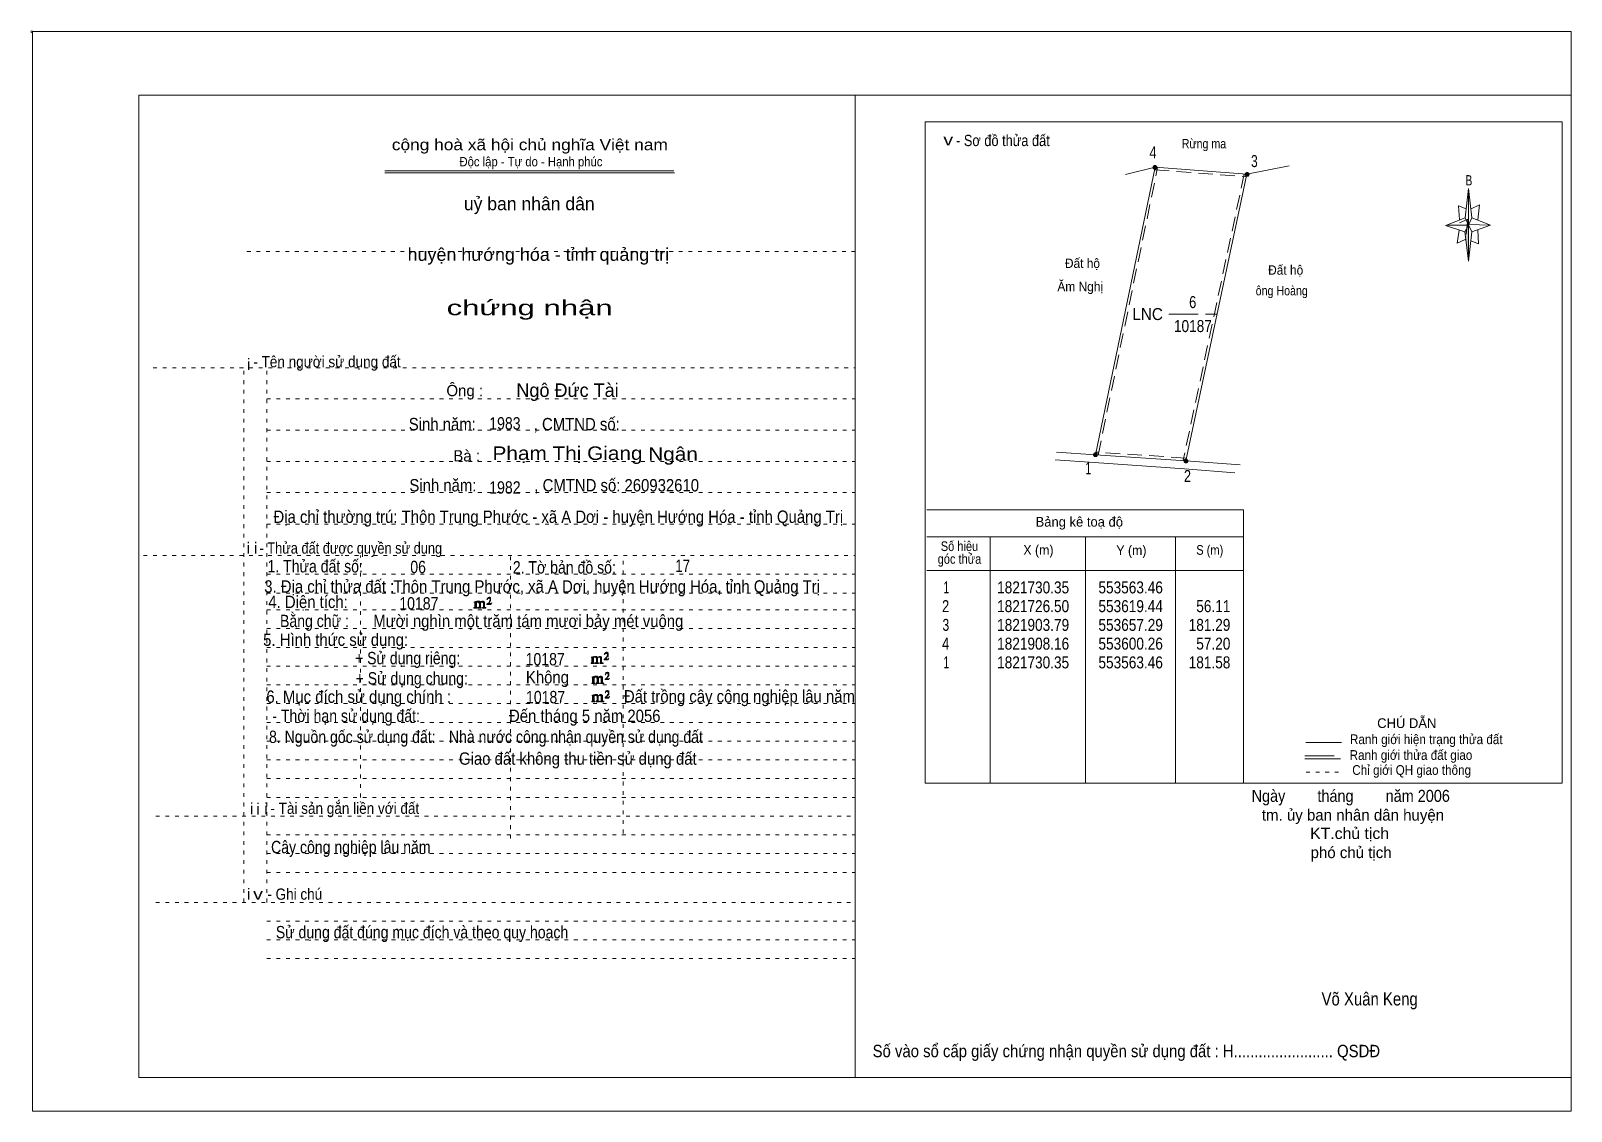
# Model space of a CAD drawing. Header units: centimetres. Extents: x -1.6 to 39.5, y -3.3 to 25.5.
import ezdxf
from ezdxf.enums import TextEntityAlignment as Align

# ---------------------------------------------------------------- set-up
doc = ezdxf.new("R2010")
doc.units = ezdxf.units.CM
doc.header["$LTSCALE"] = 0.13
for name, pattern in [('DOTTED', [1.5, 0.3, -1.2]), ('LONG_DASHED', [7.5, 6, -1.5]), ('MEDIUM_DASHED', [4.5, 3, -1.5])]:
    doc.linetypes.add(name, pattern=pattern)
for name, color, linetype, lineweight in [('1', 7, 'DOTTED', 13), ('10', 7, 'Continuous', 13), ('32', 7, 'LONG_DASHED', 13), ('33', 7, 'LONG_DASHED', 13), ('4', 7, 'Continuous', 13), ('5', 7, 'Continuous', 13), ('50', 7, 'Continuous', 13)]:
    doc.layers.add(name, color=color, linetype=linetype, lineweight=lineweight)
doc.layers.add('30', color=7, linetype='Continuous')
doc.layers.add('6', color=7, linetype='Continuous')

msp = doc.modelspace()

# ---------------------------------------------------------------- hatches: boundary and pattern name
at = {"layer": '32'}
for points in [[(28.458, 21.852, 1), (28.358, 21.852, 1)], [(30.917, 21.664, 1), (30.817, 21.664, 1)], [(26.872, 14.187, 1), (26.772, 14.187, 1)], [(29.285, 14.021, 1), (29.185, 14.021, 1)]]:
    msp.add_hatch(color=256, dxfattribs=at).paths.add_polyline_path(points)
at = {"layer": '5'}
msp.add_hatch(color=256, dxfattribs=at).paths.add_polyline_path([(36.77, 20.31), (36.77, 19.35), (36.67, 20.13)])
at = {"layer": '50'}
for points in [[(10.27, 10.13), (10.27, 10.12), (10.27, 10.11), (10.25, 10.11), (10.24, 10.11), (10.24, 10.1), (10.33, 10.1), (10.33, 10.11), (10.32, 10.11), (10.31, 10.11), (10.31, 10.12), (10.31, 10.13), (10.31, 10.24), (10.31, 10.25), (10.32, 10.26), (10.34, 10.26), (10.35, 10.26), (10.36, 10.26), (10.37, 10.25), (10.39, 10.22), (10.39, 10.13), (10.37, 10.12), (10.37, 10.11), (10.36, 10.11), (10.35, 10.11), (10.35, 10.1), (10.44, 10.1), (10.44, 10.11), (10.43, 10.11), (10.42, 10.11), (10.42, 10.12), (10.42, 10.13), (10.42, 10.24), (10.44, 10.26), (10.45, 10.26), (10.46, 10.26), (10.49, 10.26), (10.49, 10.25), (10.5, 10.24), (10.5, 10.22), (10.5, 10.13), (10.5, 10.12), (10.49, 10.11), (10.49, 10.11), (10.47, 10.11), (10.47, 10.1), (10.56, 10.1), (10.56, 10.11), (10.55, 10.11), (10.54, 10.11), (10.53, 10.12), (10.53, 10.13), (10.53, 10.2), (10.53, 10.25), (10.53, 10.26), (10.52, 10.27), (10.5, 10.28), (10.47, 10.28), (10.46, 10.28), (10.44, 10.27), (10.41, 10.25), (10.41, 10.26), (10.4, 10.28), (10.39, 10.28), (10.37, 10.28), (10.35, 10.28), (10.34, 10.28), (10.32, 10.26), (10.31, 10.26), (10.31, 10.25), (10.31, 10.25), (10.31, 10.26), (10.31, 10.28), (10.24, 10.26), (10.24, 10.26), (10.25, 10.26), (10.27, 10.25), (10.27, 10.24), (10.27, 10.23)], [(10.69, 10.19), (10.72, 10.24), (10.72, 10.24), (10.71, 10.22), (10.69, 10.22), (10.68, 10.22), (10.63, 10.22), (10.66, 10.26), (10.67, 10.27), (10.69, 10.28), (10.69, 10.3), (10.69, 10.32), (10.69, 10.34), (10.69, 10.35), (10.69, 10.37), (10.68, 10.38), (10.67, 10.38), (10.66, 10.39), (10.65, 10.39), (10.63, 10.38), (10.63, 10.38), (10.62, 10.37), (10.61, 10.35), (10.59, 10.33), (10.61, 10.33), (10.61, 10.35), (10.62, 10.35), (10.63, 10.36), (10.65, 10.36), (10.66, 10.36), (10.67, 10.35), (10.68, 10.35), (10.68, 10.32), (10.68, 10.3), (10.66, 10.28), (10.66, 10.26), (10.65, 10.25), (10.59, 10.2), (10.59, 10.19)], [(13.39, 8.66), (13.39, 8.65), (13.39, 8.64), (13.38, 8.64), (13.37, 8.64), (13.37, 8.62), (13.45, 8.62), (13.45, 8.64), (13.44, 8.64), (13.43, 8.64), (13.43, 8.65), (13.43, 8.66), (13.43, 8.77), (13.43, 8.78), (13.44, 8.79), (13.47, 8.79), (13.48, 8.79), (13.49, 8.79), (13.5, 8.78), (13.51, 8.74), (13.51, 8.66), (13.5, 8.65), (13.5, 8.64), (13.49, 8.64), (13.48, 8.64), (13.48, 8.62), (13.57, 8.62), (13.57, 8.64), (13.55, 8.64), (13.54, 8.64), (13.54, 8.65), (13.54, 8.66), (13.54, 8.77), (13.57, 8.79), (13.58, 8.79), (13.59, 8.79), (13.61, 8.79), (13.61, 8.78), (13.62, 8.77), (13.62, 8.74), (13.62, 8.66), (13.62, 8.65), (13.61, 8.64), (13.61, 8.64), (13.6, 8.64), (13.6, 8.62), (13.69, 8.62), (13.69, 8.64), (13.67, 8.64), (13.66, 8.64), (13.65, 8.65), (13.65, 8.66), (13.65, 8.73), (13.65, 8.78), (13.65, 8.79), (13.64, 8.8), (13.62, 8.81), (13.6, 8.81), (13.59, 8.81), (13.57, 8.8), (13.53, 8.78), (13.53, 8.79), (13.52, 8.81), (13.51, 8.81), (13.5, 8.81), (13.48, 8.81), (13.47, 8.81), (13.44, 8.79), (13.43, 8.79), (13.43, 8.78), (13.43, 8.78), (13.43, 8.79), (13.43, 8.81), (13.37, 8.79), (13.37, 8.79), (13.38, 8.79), (13.39, 8.78), (13.39, 8.77), (13.39, 8.76)], [(13.82, 8.72), (13.84, 8.77), (13.84, 8.77), (13.83, 8.74), (13.82, 8.74), (13.81, 8.74), (13.75, 8.74), (13.79, 8.79), (13.8, 8.8), (13.82, 8.81), (13.82, 8.83), (13.82, 8.84), (13.82, 8.87), (13.82, 8.88), (13.82, 8.9), (13.81, 8.91), (13.8, 8.91), (13.79, 8.92), (13.77, 8.92), (13.75, 8.91), (13.75, 8.91), (13.74, 8.9), (13.73, 8.88), (13.72, 8.86), (13.73, 8.86), (13.73, 8.88), (13.74, 8.88), (13.75, 8.89), (13.77, 8.89), (13.79, 8.89), (13.8, 8.88), (13.81, 8.88), (13.81, 8.84), (13.81, 8.83), (13.79, 8.81), (13.79, 8.79), (13.77, 8.78), (13.72, 8.73), (13.72, 8.72)], [(13.41, 8.12), (13.41, 8.11), (13.41, 8.1), (13.4, 8.1), (13.39, 8.1), (13.39, 8.09), (13.48, 8.09), (13.48, 8.1), (13.47, 8.1), (13.45, 8.1), (13.45, 8.11), (13.45, 8.12), (13.45, 8.23), (13.45, 8.24), (13.47, 8.26), (13.49, 8.26), (13.5, 8.26), (13.51, 8.26), (13.52, 8.24), (13.53, 8.21), (13.53, 8.12), (13.52, 8.11), (13.52, 8.1), (13.51, 8.1), (13.5, 8.1), (13.5, 8.09), (13.59, 8.09), (13.59, 8.1), (13.58, 8.1), (13.57, 8.1), (13.57, 8.11), (13.57, 8.12), (13.57, 8.23), (13.59, 8.26), (13.6, 8.26), (13.61, 8.26), (13.63, 8.26), (13.63, 8.24), (13.64, 8.23), (13.64, 8.21), (13.64, 8.12), (13.64, 8.11), (13.63, 8.1), (13.63, 8.1), (13.62, 8.1), (13.62, 8.09), (13.71, 8.09), (13.71, 8.1), (13.7, 8.1), (13.69, 8.1), (13.67, 8.11), (13.67, 8.12), (13.67, 8.2), (13.67, 8.24), (13.67, 8.26), (13.66, 8.27), (13.64, 8.28), (13.62, 8.28), (13.61, 8.28), (13.59, 8.27), (13.55, 8.24), (13.55, 8.26), (13.54, 8.28), (13.53, 8.28), (13.52, 8.28), (13.5, 8.28), (13.49, 8.28), (13.47, 8.26), (13.45, 8.26), (13.45, 8.24), (13.45, 8.24), (13.45, 8.26), (13.45, 8.28), (13.39, 8.26), (13.39, 8.26), (13.4, 8.26), (13.41, 8.24), (13.41, 8.23), (13.41, 8.22)], [(13.84, 8.19), (13.86, 8.23), (13.86, 8.23), (13.85, 8.21), (13.84, 8.21), (13.83, 8.21), (13.77, 8.21), (13.81, 8.26), (13.82, 8.27), (13.84, 8.28), (13.84, 8.3), (13.84, 8.31), (13.84, 8.33), (13.84, 8.34), (13.84, 8.37), (13.83, 8.38), (13.82, 8.38), (13.81, 8.39), (13.8, 8.39), (13.77, 8.38), (13.77, 8.38), (13.76, 8.37), (13.75, 8.34), (13.74, 8.32), (13.75, 8.32), (13.75, 8.34), (13.76, 8.34), (13.77, 8.36), (13.8, 8.36), (13.81, 8.36), (13.82, 8.34), (13.83, 8.34), (13.83, 8.31), (13.83, 8.3), (13.81, 8.28), (13.81, 8.26), (13.8, 8.24), (13.74, 8.2), (13.74, 8.19)], [(13.84, 7.7), (13.86, 7.75), (13.86, 7.75), (13.85, 7.72), (13.84, 7.72), (13.83, 7.72), (13.77, 7.72), (13.81, 7.77), (13.82, 7.78), (13.84, 7.79), (13.84, 7.81), (13.84, 7.82), (13.84, 7.85), (13.84, 7.86), (13.84, 7.88), (13.83, 7.89), (13.82, 7.89), (13.81, 7.9), (13.79, 7.9), (13.77, 7.89), (13.77, 7.89), (13.76, 7.88), (13.75, 7.86), (13.74, 7.84), (13.75, 7.84), (13.75, 7.86), (13.76, 7.86), (13.77, 7.87), (13.79, 7.87), (13.81, 7.87), (13.82, 7.86), (13.83, 7.86), (13.83, 7.82), (13.83, 7.81), (13.81, 7.79), (13.81, 7.77), (13.79, 7.76), (13.74, 7.71), (13.74, 7.7)], [(13.41, 7.64), (13.41, 7.63), (13.41, 7.62), (13.4, 7.62), (13.39, 7.62), (13.39, 7.6), (13.47, 7.6), (13.47, 7.62), (13.46, 7.62), (13.45, 7.62), (13.45, 7.63), (13.45, 7.64), (13.45, 7.75), (13.45, 7.76), (13.46, 7.77), (13.49, 7.77), (13.5, 7.77), (13.51, 7.77), (13.52, 7.76), (13.53, 7.72), (13.53, 7.64), (13.52, 7.63), (13.52, 7.62), (13.51, 7.62), (13.5, 7.62), (13.5, 7.6), (13.59, 7.6), (13.59, 7.62), (13.57, 7.62), (13.56, 7.62), (13.56, 7.63), (13.56, 7.64), (13.56, 7.75), (13.59, 7.77), (13.6, 7.77), (13.61, 7.77), (13.63, 7.77), (13.63, 7.76), (13.64, 7.75), (13.64, 7.72), (13.64, 7.64), (13.64, 7.63), (13.63, 7.62), (13.63, 7.62), (13.62, 7.62), (13.62, 7.6), (13.71, 7.6), (13.71, 7.62), (13.69, 7.62), (13.68, 7.62), (13.67, 7.63), (13.67, 7.64), (13.67, 7.71), (13.67, 7.76), (13.67, 7.77), (13.66, 7.78), (13.64, 7.79), (13.62, 7.79), (13.61, 7.79), (13.59, 7.78), (13.55, 7.76), (13.55, 7.77), (13.54, 7.79), (13.53, 7.79), (13.52, 7.79), (13.5, 7.79), (13.49, 7.79), (13.46, 7.77), (13.45, 7.77), (13.45, 7.76), (13.45, 7.76), (13.45, 7.77), (13.45, 7.79), (13.39, 7.77), (13.39, 7.77), (13.4, 7.77), (13.41, 7.76), (13.41, 7.75), (13.41, 7.74)]]:
    msp.add_hatch(color=256, dxfattribs=at).paths.add_polyline_path(points)

# ---------------------------------------------------------------- linework, layer by layer
at = {"layer": '1', "linetype": 'Continuous'}
for p, q in [((1.31, -2.42), (1.31, 23.78)), ((1.31, 23.78), (39.51, 23.78)), ((20.41, -2.42), (20.41, 23.78)), ((39.51, -2.42), (39.51, 23.78)), ((7.87, 21.76), (15.58, 21.76)), ((7.87, 21.71), (15.59, 21.71)), ((36.67, 20.13), (36.16, 20.3)), ((1.31, -2.42), (39.51, -2.42))]:
    msp.add_line(p, q, dxfattribs=at)
at = {"layer": '1'}
for p, q in [((4.19, 19.61), (20.41, 19.61)), ((1.69, 16.51), (20.41, 16.51)), ((4.11, 2.25), (4.11, 16.51)), ((4.72, 2.25), (4.72, 16.51)), ((4.72, 15.68), (20.41, 15.68)), ((4.72, 14.84), (20.41, 14.84)), ((4.72, 14.01), (20.41, 14.01)), ((4.72, 13.18), (20.41, 13.18)), ((4.72, 12.34), (20.41, 12.34)), ((1.43, 11.5), (20.41, 11.5)), ((7.22, 5.05), (7.22, 11.5)), ((11.22, 3.95), (11.22, 11.5)), ((14.22, 4.09), (14.22, 11.5)), ((4.72, 11), (20.41, 11)), ((4.72, 10.5), (20.41, 10.5)), ((4.72, 10.05), (20.41, 10.05)), ((4.72, 9.55), (20.41, 9.55)), ((4.72, 9.05), (20.41, 9.05)), ((4.72, 8.55), (20.41, 8.55)), ((4.72, 8.05), (20.41, 8.05)), ((4.72, 7.55), (20.41, 7.55)), ((4.72, 7.05), (20.41, 7.05)), ((4.72, 6.55), (20.41, 6.55)), ((4.72, 6.05), (20.41, 6.05)), ((4.72, 5.55), (20.41, 5.55)), ((4.72, 5.05), (20.41, 5.05)), ((1.76, 4.55), (20.41, 4.55)), ((4.72, 4.05), (20.41, 4.05)), ((4.72, 3.55), (20.41, 3.55)), ((4.72, 3.05), (20.41, 3.05)), ((1.76, 2.25), (20.41, 2.25)), ((4.72, 1.75), (20.41, 1.75)), ((4.72, 1.25), (20.41, 1.25)), ((4.72, 0.75), (20.41, 0.75))]:
    msp.add_line(p, q, dxfattribs=at)
at = {"layer": '1', "linetype": 'Continuous'}
msp.add_lwpolyline([(-1.53, -3.32), (39.51, -3.32), (39.51, 25.48), (-1.53, 25.48)], close=True, dxfattribs=at)
msp.add_lwpolyline([(36.68, 19.93), (36.47, 19.83), (36.52, 20.18)], dxfattribs=at)
at = {"layer": '10', "linetype": 'MEDIUM_DASHED'}
for p, q in [((26.89, 14.18), (28.48, 21.85)), ((28.4, 21.79), (30.85, 21.6)), ((30.79, 21.68), (29.16, 14.04)), ((29.23, 14.1), (26.82, 14.26))]:
    msp.add_line(p, q, dxfattribs=at)
at = {"layer": '10'}
for p, q in [((28.41, 21.86), (27.62, 21.66)), ((31.99, 21.89), (30.86, 21.67)), ((25.78, 14.26), (26.82, 14.19)), ((29.23, 14.03), (30.68, 13.92))]:
    msp.add_line(p, q, dxfattribs=at)
msp.add_lwpolyline([(29.23, 14.03), (26.82, 14.19), (28.41, 21.86), (30.86, 21.67)], close=True, dxfattribs=at)
msp.add_lwpolyline([(30.54, 13.71), (29.2, 13.81), (26.79, 13.98), (25.75, 14.05)], dxfattribs=at)
at = {"layer": '32'}
for centre in [(28.408, 21.852), (30.867, 21.664), (26.822, 14.187), (29.235, 14.021)]:
    msp.add_circle(centre, 0.05, dxfattribs=at)
at = {"layer": '33'}
msp.add_line((28.78, 17.94), (30.06, 17.94), dxfattribs=at)
at = {"layer": '4'}
for p, q in [((22.32, 12.72), (30.77, 12.72)), ((30.77, 5.43), (30.77, 12.72)), ((22.32, 12), (30.77, 12)), ((24.01, 5.43), (24.01, 12)), ((26.56, 5.43), (26.56, 12)), ((28.96, 12), (28.96, 5.43)), ((22.32, 11.1), (30.77, 11.1)), ((32.43, 6.51), (33.38, 6.51)), ((32.41, 6.08), (33.36, 6.08))]:
    msp.add_line(p, q, dxfattribs=at)
at = {"layer": '4', "linetype": 'LONG_DASHED'}
msp.add_line((32.41, 6.16), (33.36, 6.16), dxfattribs=at)
at = {"layer": '4', "linetype": 'DOTTED'}
msp.add_line((32.44, 5.72), (33.43, 5.72), dxfattribs=at)
at = {"layer": '4'}
msp.add_lwpolyline([(22.28, 23.07), (39.27, 23.07), (39.27, 5.43), (22.28, 5.43)], close=True, dxfattribs=at)
msp.add_circle((-1.55, 25.47), 0.025, dxfattribs=at)
at = {"layer": '5'}
for p, q in [((36.68, 20.51), (36.77, 21.29)), ((36.86, 20.51), (37.36, 20.31)), ((37.02, 20.19), (37.04, 19.81)), ((36.86, 20.13), (36.77, 19.35)), ((37.04, 19.81), (36.83, 19.89))]:
    msp.add_line(p, q, dxfattribs=at)
for points in [[(36.77, 21.29), (36.86, 20.51), (36.77, 20.31)], [(36.77, 20.31), (36.18, 20.31), (36.68, 20.51), (36.86, 20.13), (37.36, 20.31), (36.77, 20.33)], [(36.77, 20.31), (36.77, 19.35), (36.67, 20.13)]]:
    msp.add_lwpolyline(points, close=True, dxfattribs=at)
for points in [[(36.71, 20.75), (36.5, 20.83), (36.53, 20.45)], [(36.84, 20.75), (37.06, 20.85), (37.02, 20.45)], [(36.77, 20.31), (36.68, 20.51), (36.18, 20.31)], [(36.53, 20.37), (36.75, 20.47), (36.71, 20.07)], [(36.77, 20.31), (36.86, 20.13), (37.36, 20.31)]]:
    msp.add_lwpolyline(points, dxfattribs=at)
at = {"layer": '50'}
for points in [[(10.27, 10.13), (10.27, 10.12), (10.27, 10.11), (10.25, 10.11), (10.24, 10.11), (10.24, 10.1), (10.33, 10.1), (10.33, 10.11), (10.32, 10.11), (10.31, 10.11), (10.31, 10.12), (10.31, 10.13), (10.31, 10.24), (10.31, 10.25), (10.32, 10.26), (10.34, 10.26), (10.35, 10.26), (10.36, 10.26), (10.37, 10.25), (10.39, 10.22), (10.39, 10.13), (10.37, 10.12), (10.37, 10.11), (10.36, 10.11), (10.35, 10.11), (10.35, 10.1), (10.44, 10.1), (10.44, 10.11), (10.43, 10.11), (10.42, 10.11), (10.42, 10.12), (10.42, 10.13), (10.42, 10.24), (10.44, 10.26), (10.45, 10.26), (10.46, 10.26), (10.49, 10.26), (10.49, 10.25), (10.5, 10.24), (10.5, 10.22), (10.5, 10.13), (10.5, 10.12), (10.49, 10.11), (10.49, 10.11), (10.47, 10.11), (10.47, 10.1), (10.56, 10.1), (10.56, 10.11), (10.55, 10.11), (10.54, 10.11), (10.53, 10.12), (10.53, 10.13), (10.53, 10.2), (10.53, 10.25), (10.53, 10.26), (10.52, 10.27), (10.5, 10.28), (10.47, 10.28), (10.46, 10.28), (10.44, 10.27), (10.41, 10.25), (10.41, 10.26), (10.4, 10.28), (10.39, 10.28), (10.37, 10.28), (10.35, 10.28), (10.34, 10.28), (10.32, 10.26), (10.31, 10.26), (10.31, 10.25), (10.31, 10.25), (10.31, 10.26), (10.31, 10.28), (10.24, 10.26), (10.24, 10.26), (10.25, 10.26), (10.27, 10.25), (10.27, 10.24), (10.27, 10.23)], [(10.69, 10.19), (10.72, 10.24), (10.72, 10.24), (10.71, 10.22), (10.69, 10.22), (10.68, 10.22), (10.63, 10.22), (10.66, 10.26), (10.67, 10.27), (10.69, 10.28), (10.69, 10.3), (10.69, 10.32), (10.69, 10.34), (10.69, 10.35), (10.69, 10.37), (10.68, 10.38), (10.67, 10.38), (10.66, 10.39), (10.65, 10.39), (10.63, 10.38), (10.63, 10.38), (10.62, 10.37), (10.61, 10.35), (10.59, 10.33), (10.61, 10.33), (10.61, 10.35), (10.62, 10.35), (10.63, 10.36), (10.65, 10.36), (10.66, 10.36), (10.67, 10.35), (10.68, 10.35), (10.68, 10.32), (10.68, 10.3), (10.66, 10.28), (10.66, 10.26), (10.65, 10.25), (10.59, 10.2), (10.59, 10.19)], [(13.39, 8.66), (13.39, 8.65), (13.39, 8.64), (13.38, 8.64), (13.37, 8.64), (13.37, 8.62), (13.45, 8.62), (13.45, 8.64), (13.44, 8.64), (13.43, 8.64), (13.43, 8.65), (13.43, 8.66), (13.43, 8.77), (13.43, 8.78), (13.44, 8.79), (13.47, 8.79), (13.48, 8.79), (13.49, 8.79), (13.5, 8.78), (13.51, 8.74), (13.51, 8.66), (13.5, 8.65), (13.5, 8.64), (13.49, 8.64), (13.48, 8.64), (13.48, 8.62), (13.57, 8.62), (13.57, 8.64), (13.55, 8.64), (13.54, 8.64), (13.54, 8.65), (13.54, 8.66), (13.54, 8.77), (13.57, 8.79), (13.58, 8.79), (13.59, 8.79), (13.61, 8.79), (13.61, 8.78), (13.62, 8.77), (13.62, 8.74), (13.62, 8.66), (13.62, 8.65), (13.61, 8.64), (13.61, 8.64), (13.6, 8.64), (13.6, 8.62), (13.69, 8.62), (13.69, 8.64), (13.67, 8.64), (13.66, 8.64), (13.65, 8.65), (13.65, 8.66), (13.65, 8.73), (13.65, 8.78), (13.65, 8.79), (13.64, 8.8), (13.62, 8.81), (13.6, 8.81), (13.59, 8.81), (13.57, 8.8), (13.53, 8.78), (13.53, 8.79), (13.52, 8.81), (13.51, 8.81), (13.5, 8.81), (13.48, 8.81), (13.47, 8.81), (13.44, 8.79), (13.43, 8.79), (13.43, 8.78), (13.43, 8.78), (13.43, 8.79), (13.43, 8.81), (13.37, 8.79), (13.37, 8.79), (13.38, 8.79), (13.39, 8.78), (13.39, 8.77), (13.39, 8.76)], [(13.82, 8.72), (13.84, 8.77), (13.84, 8.77), (13.83, 8.74), (13.82, 8.74), (13.81, 8.74), (13.75, 8.74), (13.79, 8.79), (13.8, 8.8), (13.82, 8.81), (13.82, 8.83), (13.82, 8.84), (13.82, 8.87), (13.82, 8.88), (13.82, 8.9), (13.81, 8.91), (13.8, 8.91), (13.79, 8.92), (13.77, 8.92), (13.75, 8.91), (13.75, 8.91), (13.74, 8.9), (13.73, 8.88), (13.72, 8.86), (13.73, 8.86), (13.73, 8.88), (13.74, 8.88), (13.75, 8.89), (13.77, 8.89), (13.79, 8.89), (13.8, 8.88), (13.81, 8.88), (13.81, 8.84), (13.81, 8.83), (13.79, 8.81), (13.79, 8.79), (13.77, 8.78), (13.72, 8.73), (13.72, 8.72)], [(13.41, 8.12), (13.41, 8.11), (13.41, 8.1), (13.4, 8.1), (13.39, 8.1), (13.39, 8.09), (13.48, 8.09), (13.48, 8.1), (13.47, 8.1), (13.45, 8.1), (13.45, 8.11), (13.45, 8.12), (13.45, 8.23), (13.45, 8.24), (13.47, 8.26), (13.49, 8.26), (13.5, 8.26), (13.51, 8.26), (13.52, 8.24), (13.53, 8.21), (13.53, 8.12), (13.52, 8.11), (13.52, 8.1), (13.51, 8.1), (13.5, 8.1), (13.5, 8.09), (13.59, 8.09), (13.59, 8.1), (13.58, 8.1), (13.57, 8.1), (13.57, 8.11), (13.57, 8.12), (13.57, 8.23), (13.59, 8.26), (13.6, 8.26), (13.61, 8.26), (13.63, 8.26), (13.63, 8.24), (13.64, 8.23), (13.64, 8.21), (13.64, 8.12), (13.64, 8.11), (13.63, 8.1), (13.63, 8.1), (13.62, 8.1), (13.62, 8.09), (13.71, 8.09), (13.71, 8.1), (13.7, 8.1), (13.69, 8.1), (13.67, 8.11), (13.67, 8.12), (13.67, 8.2), (13.67, 8.24), (13.67, 8.26), (13.66, 8.27), (13.64, 8.28), (13.62, 8.28), (13.61, 8.28), (13.59, 8.27), (13.55, 8.24), (13.55, 8.26), (13.54, 8.28), (13.53, 8.28), (13.52, 8.28), (13.5, 8.28), (13.49, 8.28), (13.47, 8.26), (13.45, 8.26), (13.45, 8.24), (13.45, 8.24), (13.45, 8.26), (13.45, 8.28), (13.39, 8.26), (13.39, 8.26), (13.4, 8.26), (13.41, 8.24), (13.41, 8.23), (13.41, 8.22)], [(13.84, 8.19), (13.86, 8.23), (13.86, 8.23), (13.85, 8.21), (13.84, 8.21), (13.83, 8.21), (13.77, 8.21), (13.81, 8.26), (13.82, 8.27), (13.84, 8.28), (13.84, 8.3), (13.84, 8.31), (13.84, 8.33), (13.84, 8.34), (13.84, 8.37), (13.83, 8.38), (13.82, 8.38), (13.81, 8.39), (13.8, 8.39), (13.77, 8.38), (13.77, 8.38), (13.76, 8.37), (13.75, 8.34), (13.74, 8.32), (13.75, 8.32), (13.75, 8.34), (13.76, 8.34), (13.77, 8.36), (13.8, 8.36), (13.81, 8.36), (13.82, 8.34), (13.83, 8.34), (13.83, 8.31), (13.83, 8.3), (13.81, 8.28), (13.81, 8.26), (13.8, 8.24), (13.74, 8.2), (13.74, 8.19)], [(13.84, 7.7), (13.86, 7.75), (13.86, 7.75), (13.85, 7.72), (13.84, 7.72), (13.83, 7.72), (13.77, 7.72), (13.81, 7.77), (13.82, 7.78), (13.84, 7.79), (13.84, 7.81), (13.84, 7.82), (13.84, 7.85), (13.84, 7.86), (13.84, 7.88), (13.83, 7.89), (13.82, 7.89), (13.81, 7.9), (13.79, 7.9), (13.77, 7.89), (13.77, 7.89), (13.76, 7.88), (13.75, 7.86), (13.74, 7.84), (13.75, 7.84), (13.75, 7.86), (13.76, 7.86), (13.77, 7.87), (13.79, 7.87), (13.81, 7.87), (13.82, 7.86), (13.83, 7.86), (13.83, 7.82), (13.83, 7.81), (13.81, 7.79), (13.81, 7.77), (13.79, 7.76), (13.74, 7.71), (13.74, 7.7)], [(13.41, 7.64), (13.41, 7.63), (13.41, 7.62), (13.4, 7.62), (13.39, 7.62), (13.39, 7.6), (13.47, 7.6), (13.47, 7.62), (13.46, 7.62), (13.45, 7.62), (13.45, 7.63), (13.45, 7.64), (13.45, 7.75), (13.45, 7.76), (13.46, 7.77), (13.49, 7.77), (13.5, 7.77), (13.51, 7.77), (13.52, 7.76), (13.53, 7.72), (13.53, 7.64), (13.52, 7.63), (13.52, 7.62), (13.51, 7.62), (13.5, 7.62), (13.5, 7.6), (13.59, 7.6), (13.59, 7.62), (13.57, 7.62), (13.56, 7.62), (13.56, 7.63), (13.56, 7.64), (13.56, 7.75), (13.59, 7.77), (13.6, 7.77), (13.61, 7.77), (13.63, 7.77), (13.63, 7.76), (13.64, 7.75), (13.64, 7.72), (13.64, 7.64), (13.64, 7.63), (13.63, 7.62), (13.63, 7.62), (13.62, 7.62), (13.62, 7.6), (13.71, 7.6), (13.71, 7.62), (13.69, 7.62), (13.68, 7.62), (13.67, 7.63), (13.67, 7.64), (13.67, 7.71), (13.67, 7.76), (13.67, 7.77), (13.66, 7.78), (13.64, 7.79), (13.62, 7.79), (13.61, 7.79), (13.59, 7.78), (13.55, 7.76), (13.55, 7.77), (13.54, 7.79), (13.53, 7.79), (13.52, 7.79), (13.5, 7.79), (13.49, 7.79), (13.46, 7.77), (13.45, 7.77), (13.45, 7.76), (13.45, 7.76), (13.45, 7.77), (13.45, 7.79), (13.39, 7.77), (13.39, 7.77), (13.4, 7.77), (13.41, 7.76), (13.41, 7.75), (13.41, 7.74)]]:
    msp.add_lwpolyline(points, close=True, dxfattribs=at)

# ---------------------------------------------------------------- texts
at = {"layer": '1'}
for s, height, width, p in [('cộng hoà xã hội chủ nghĩa Việt nam', 0.3, 1.15, (11.735, 22.31)), ('v', 0.3, 1.3, (22.895, 22.44)), ('- Sơ đồ thửa đất ', 0.3, 0.85, (24.4, 22.42)), ('Độc lập - Tự do - Hạnh phúc', 0.25, 0.9, (11.765, 21.88)), ('chứng nhận', 0.4, 1.55, (11.73, 17.91)), ('- Tên người sử dụng đất', 0.3, 0.9, (6.325, 16.52)), ('- Thửa đất được quyền sử dụng', 0.3, 0.85, (6.96, 11.55)), ('- Tài sản gắn liền với đất ', 0.3, 0.9, (6.85, 4.61)), ('v', 0.3, 1.3, (4.485, 2.32)), ('- Ghi chú', 0.3, 0.9, (5.465, 2.32))]:
    msp.add_text(s, height=height, dxfattribs=dict(at, width=width)).set_placement(p, align=Align.CENTER)
for s, height, p in [('uỷ ban nhân dân', 0.35, (11.72, 20.71)), ('i', 0.3, (4.235, 16.45)), ('i', 0.3, (4.225, 11.55)), ('i', 0.3, (4.425, 11.55)), ('i', 0.3, (4.315, 4.6)), ('i', 0.3, (4.485, 4.59)), ('i', 0.3, (4.695, 4.6)), ('i', 0.3, (4.235, 2.32))]:
    msp.add_text(s, height=height, dxfattribs=at).set_placement(p, align=Align.CENTER)
at = {"layer": '10'}
for s, height, width, p in [('Rừng ma', 0.25, 0.85, (29.715, 22.36)), ('Đất hộ', 0.25, 0.95, (26.475, 19.17)), ('Đất hộ', 0.25, 0.95, (31.895, 18.99)), ('Ăm Nghị', 0.25, 0.95, (26.415, 18.55)), ('ông Hoàng', 0.25, 0.85, (31.79, 18.44)), ('Võ Xuân Keng', 0.35, 0.85, (34.135, -0.5))]:
    msp.add_text(s, height=height, dxfattribs=dict(at, width=width)).set_placement(p, align=Align.CENTER)
at = {"layer": '30'}
for s, width, p in [('1', 0.65, (22.92, 10.49)), ('1821730.35', 0.85, (26.12, 10.49)), ('553563.46', 0.85, (28.62, 10.49)), ('553563.46', 0.85, (28.62, 10.49)), ('2', 0.8, (22.92, 9.99)), ('1821726.50', 0.85, (26.12, 9.99)), ('553619.44', 0.85, (28.62, 9.99)), ('56.11', 0.85, (30.42, 9.99)), ('3', 0.75, (22.92, 9.49)), ('1821903.79', 0.85, (26.12, 9.49)), ('553657.29', 0.85, (28.62, 9.49)), ('181.29', 0.85, (30.42, 9.49)), ('4', 0.8, (22.92, 8.99)), ('1821908.16', 0.85, (26.12, 8.99)), ('553600.26', 0.85, (28.62, 8.99)), ('57.20', 0.85, (30.42, 8.99)), ('1', 0.65, (22.92, 8.49)), ('1821730.35', 0.85, (26.12, 8.49)), ('553563.46', 0.85, (28.62, 8.49)), ('181.58', 0.85, (30.42, 8.49))]:
    msp.add_text(s, height=0.32, dxfattribs=dict(at, width=width)).set_placement(p, align=Align.RIGHT)
at = {"layer": '32'}
for s, width, p in [('4', 0.8, (28.355, 22.09)), ('3', 0.75, (31.06, 21.86)), ('1', 0.65, (26.63, 13.67)), ('2', 0.8, (29.275, 13.46))]:
    msp.add_text(s, height=0.32, dxfattribs=dict(at, width=width)).set_placement(p, align=Align.CENTER)
at = {"layer": '33', "width": 0.95}
msp.add_text('LNC', height=0.32, dxfattribs=at).set_placement((28.62, 17.78), align=Align.RIGHT)
at = {"layer": '33'}
for s, width, p in [('6', 0.8, (29.415, 18.1)), ('10187', 0.85, (29.42, 17.46))]:
    msp.add_text(s, height=0.32, dxfattribs=dict(at, width=width)).set_placement(p, align=Align.CENTER)
at = {"layer": '4'}
for s, p in [('Bảng kê toạ độ', (26.39, 12.27)), ('CHÚ DẪN', (35.125, 6.9))]:
    msp.add_text(s, height=0.2591, dxfattribs=at).set_placement(p, align=Align.CENTER)
for s, width, p in [('góc thửa', 0.85, (23.195, 11.28)), ('Số hiệu', 0.85, (23.195, 11.62)), ('X (m)', 0.95, (25.3, 11.52)), ('Y (m)', 0.95, (27.78, 11.51)), ('S (m)', 0.85, (29.87, 11.52)), ('Ranh giới hiện trạng thửa đất', 0.9, (35.645, 6.47)), ('Ranh giới thửa đất giao ', 0.9, (35.28, 6.05)), ('Chỉ giới QH giao thông', 0.9, (35.255, 5.65))]:
    msp.add_text(s, height=0.2591, dxfattribs=dict(at, width=width)).set_placement(p, align=Align.CENTER)
at = {"layer": '5', "width": 0.75}
msp.add_text('B', height=0.276, dxfattribs=at).set_placement((36.78, 21.37), align=Align.CENTER)
at = {"layer": '50'}
for s, height, width, p in [('  huyện hướng hóa - tỉnh quảng trị', 0.34, 1.05, (11.83, 19.36)), ('Sinh năm:              , CMTND số: ', 0.33, 0.9, (11.375, 14.84)), ('1983', 0.33, 0.85, (11.07, 14.86)), ('Phạm Thị Giang', 0.36, 1.15, (12.74, 14.05)), ('Sinh năm:              , CMTND số: 260932610', 0.33, 0.9, (12.385, 13.21)), ('1982', 0.33, 0.85, (11.07, 13.15)), ('Địa chỉ thường trú: Thôn Trung Phước - xã A Dơi - huyện Hướng Hóa - tỉnh Quảng Trị', 0.33, 0.9, (12.495, 12.37)), ('1. Thửa đất số:  ', 0.33, 0.85, (6.115, 11.05)), ('06', 0.33, 0.85, (8.755, 11.03)), ('2. Tờ bản đồ số:  ', 0.33, 0.85, (12.76, 11.02)), ('17', 0.33, 0.8, (15.81, 11.06)), ('3. Địa chỉ thửa đất : ', 0.33, 0.9, (6.44, 10.51)), ('Thôn Trung Phước, xã A Dơi, huyện Hướng Hóa, tỉnh Quảng Trị', 0.33, 0.9, (13.785, 10.51)), ('4. Diện tích: ', 0.33, 0.9, (5.875, 10.1)), ('10187', 0.33, 0.85, (8.775, 10.06)), ('Bằng chữ :', 0.33, 0.85, (5.99, 9.59)), ('Mười nghìn một trăm tám mươi bảy mét vuông', 0.33, 0.9, (11.695, 9.59)), ('5. Hình thức sử dụng:', 0.33, 0.9, (6.555, 9.09)), ('+ Sử dụng riêng:', 0.33, 0.85, (8.475, 8.6)), ('10187', 0.33, 0.85, (12.145, 8.57)), ('+ Sử dụng chung:', 0.33, 0.85, (8.585, 8.06)), ('Không', 0.33, 0.9, (12.205, 8.09)), ('6. Mục đích sử dụng chính :', 0.33, 0.9, (7.17, 7.57)), ('10187', 0.33, 0.85, (12.155, 7.56)), ('Đất trồng cây công nghiệp lâu năm', 0.33, 0.9, (17.325, 7.58)), ('- Thời hạn sử dụng đất:', 0.33, 0.85, (6.835, 7.06)), ('Đến tháng 5 năm 2056', 0.33, 0.9, (13.2, 7.06)), ('8. Nguồn gốc sử dụng đất:', 0.33, 0.85, (7, 6.5)), ('Nhà nước công nhận quyền sử dụng đất ', 0.33, 0.85, (13.015, 6.5)), ('Giao đất không thu tiền sử dụng đất', 0.33, 0.9, (13.015, 5.92)), ('Ngày        tháng        năm 2006', 0.32, 0.9, (33.63, 4.93)), ('KT.chủ tịch', 0.3, 1.05, (33.6, 3.94)), ('Cây công nghiệp lâu năm', 0.33, 0.85, (6.96, 3.56)), ('Sử dụng đất đúng mục đích và theo quy hoạch', 0.33, 0.85, (8.86, 1.29)), ('Số vào sổ cấp giấy chứng nhận quyền sử dụng đất : H........................ QSDĐ', 0.33, 0.9, (27.645, -1.88))]:
    msp.add_text(s, height=height, dxfattribs=dict(at, width=width)).set_placement(p, align=Align.CENTER)
for s, height, p in [('Ông :', 0.3, (10, 15.75)), ('Ngô Đức Tài', 0.36, (12.74, 15.73)), ('Bà :', 0.3, (10.05, 14.01)), ('tm. ủy ban nhân dân huyện ', 0.3, (33.745, 4.43)), ('phó chủ tịch', 0.3, (33.64, 3.43))]:
    msp.add_text(s, height=height, dxfattribs=at).set_placement(p, align=Align.CENTER)
at = {"layer": '6', "width": 1.15}
msp.add_text('Ngân', height=0.36, dxfattribs=at).set_placement((15.555, 14.03), align=Align.CENTER)

doc.saveas('drawing.dxf')
